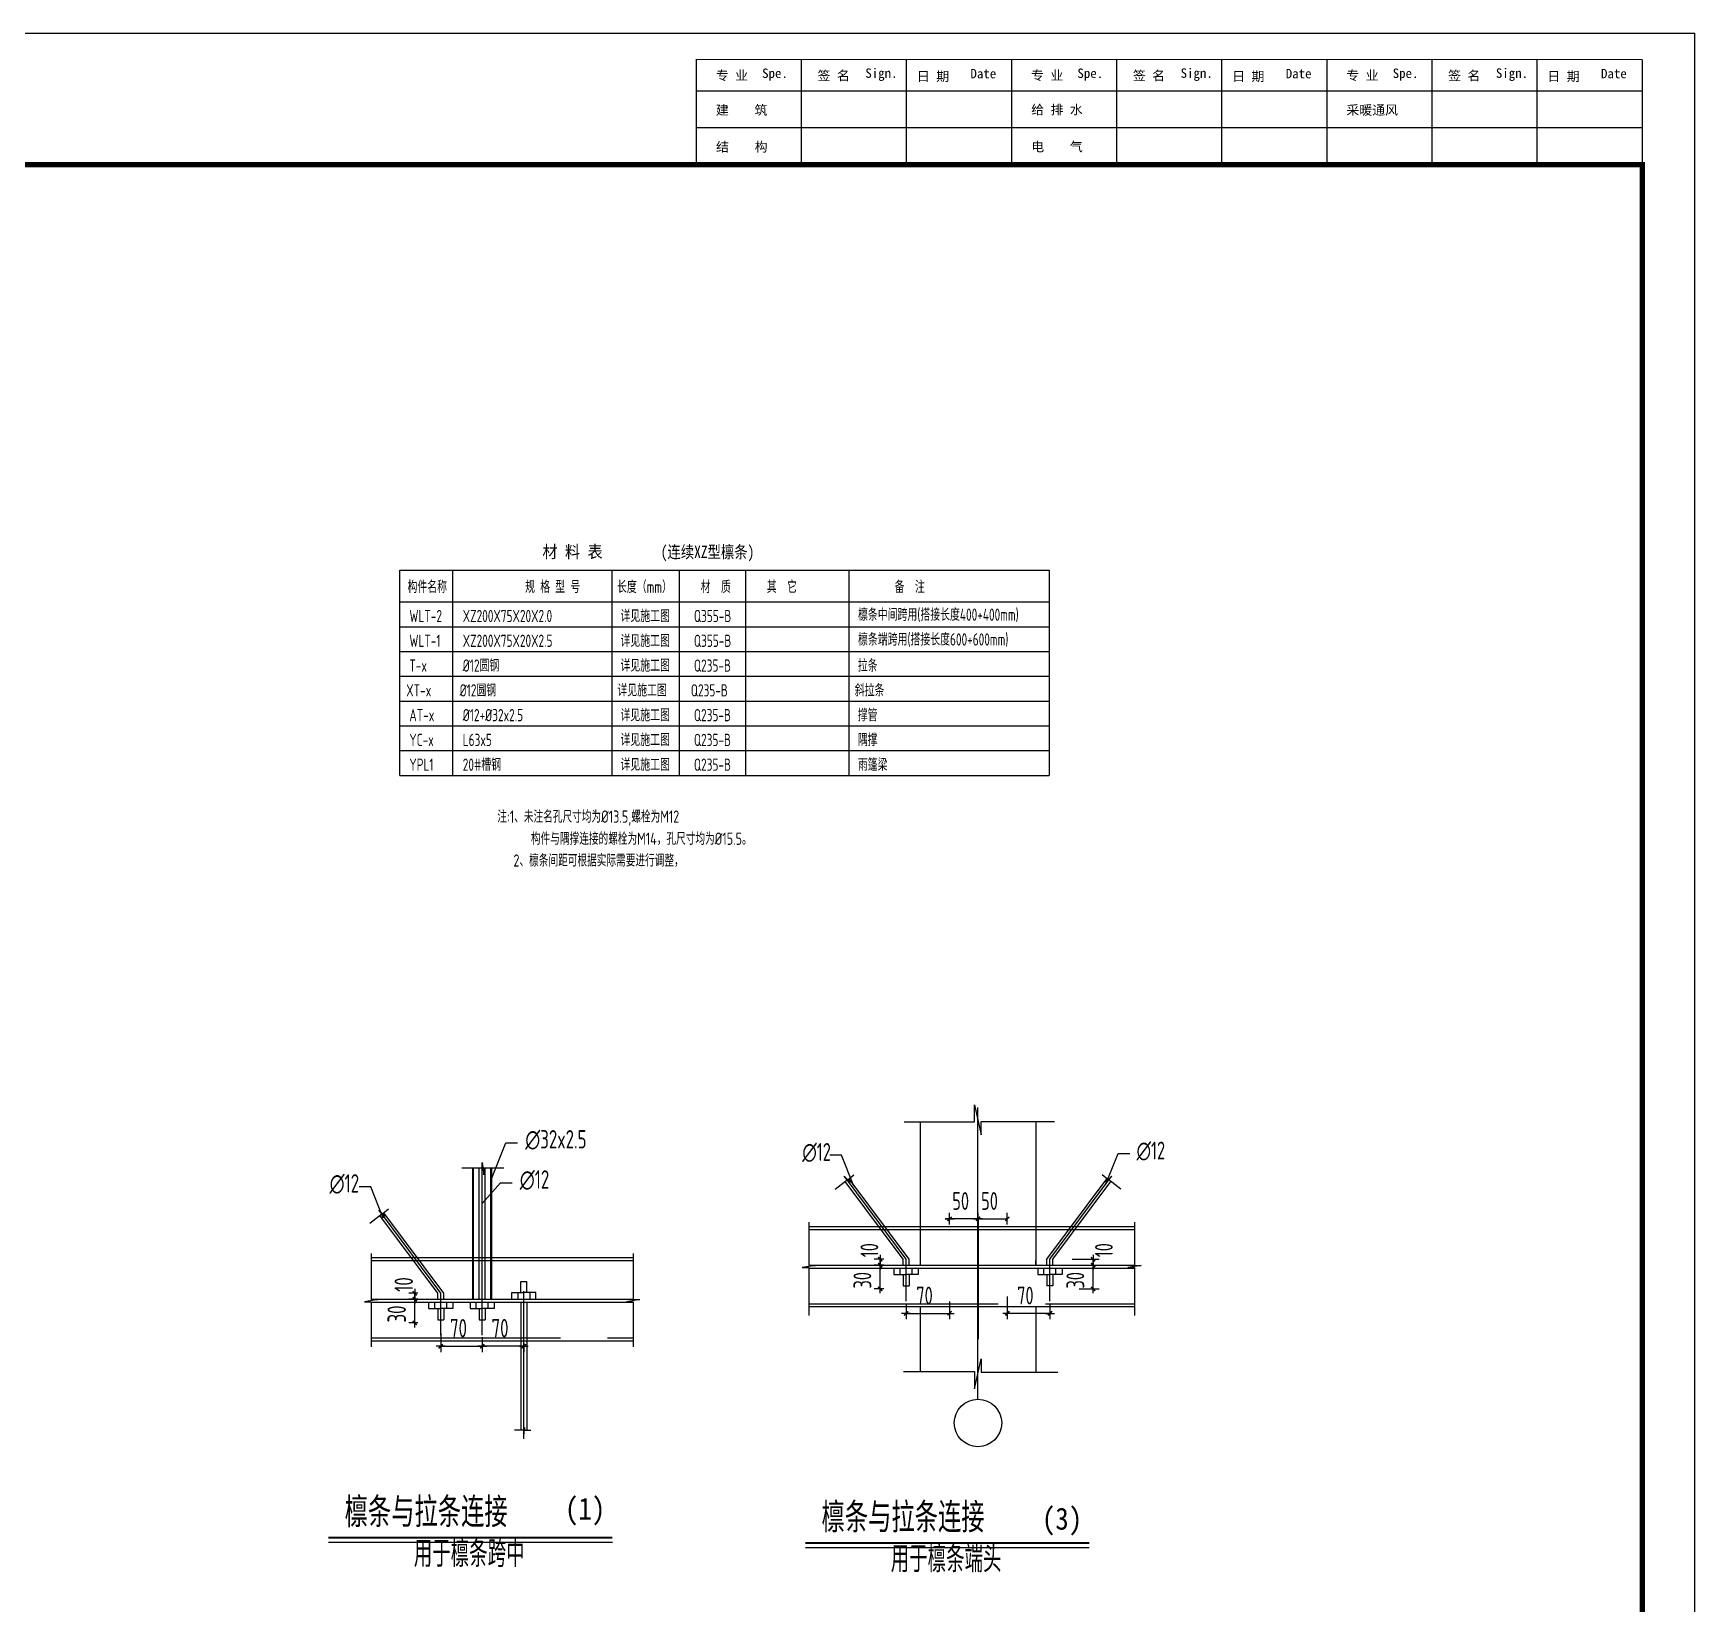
# Model space of a CAD drawing. Extents: x 753177 to 2169292, y -530934 to -273477.
# Drawn here: x 1441637 to 1489069, y -396710 to -351877 of the extents above; entities that cross this region are included whole.
import ezdxf
from ezdxf.enums import TextEntityAlignment as Align

# ---------------------------------------------------------------- set-up
doc = ezdxf.new("R2010")
doc.units = 0
doc.header["$LTSCALE"] = 1500
doc.header["$MEASUREMENT"] = 0
doc.linetypes.add('ACAD_ISO02W100', pattern=[15, 12, -3])
doc.linetypes.add('CONTINOUS', pattern=[0])
for name, color, linetype in [('00-tk', 151, 'Continuous'), ('AXIS', 3, 'Continuous'), ('DIM', 3, 'Continuous'), ('PUB_DIM', 3, 'Continuous'), ('PUB_TEXT', 7, 'Continuous'), ('TEXT', 7, 'Continuous'), ('图框', 4, 'Continuous'), ('文字', 7, 'Continuous')]:
    doc.layers.add(name, color=color, linetype=linetype)
doc.layers.add('钢板标注', color=9, linetype='Continuous', lineweight=18)
doc.styles.add('-黑体', font='simhei.ttf', dxfattribs={"width": 0.8})
doc.styles.add('DS6HT', font='simhei.ttf', dxfattribs={"width": 0.8})
doc.styles.add('TSSD_Norm', font='Tssdeng.shx', dxfattribs={"bigfont": 'hztxt.shx'})
doc.styles.add('图名', font='simhei.ttf', dxfattribs={"width": 0.7, "height": 600})

# ---------------------------------------------------------------- blocks, each defined once
blk = doc.blocks.new('会签')
at = {"layer": '00-tk'}
for p, q in [((-1400, 24000), (-1400, 6000)), ((-700, 24000), (-700, 6000)), ((0, 22000), (-2000, 22000)), ((0, 20000), (-2000, 20000)), ((0, 16000), (-2000, 16000)), ((0, 14000), (-2000, 14000)), ((0, 10000), (-2000, 10000)), ((0, 8000), (-2000, 8000))]:
    blk.add_line(p, q, dxfattribs=at)
at = {"layer": '00-tk', "const_width": 24.7}
for points in [[(0, 6000), (-2000, 6000), (-2000, 24000)], [(0, 24000), (-2000, 24000)], [(0, 18000), (-2000, 18000)], [(0, 12000), (-2000, 12000)]]:
    blk.add_lwpolyline(points, dxfattribs=at)
at = {"layer": '00-tk', "style": 'DS6HT'}
for s, p in [('Date', (-1642, 23216)), ('日 期', (-1589, 22196)), ('Sign.', (-1651, 21215)), ('签 名', (-1603, 20306)), ('Spe.', (-1648, 19251)), ('采暖通风', (-948, 18370)), ('专 业', (-1608, 18369)), ('Date', (-1642, 17216)), ('日 期', (-1589, 16196)), ('Sign.', (-1651, 15215)), ('签 名', (-1603, 14306)), ('Spe.', (-1648, 13251)), ('给 排 水', (-956, 12372)), ('电    气', (-251, 12372)), ('专 业', (-1608, 12369)), ('Date', (-1642, 11216)), ('日 期', (-1589, 10196)), ('Sign.', (-1651, 9215)), ('签 名', (-1603, 8306)), ('Spe.', (-1648, 7251)), ('建    筑', (-948, 6372)), ('结    构', (-248, 6374)), ('专 业', (-1608, 6369))]:
    blk.add_text(s, height=180, rotation=90, dxfattribs=at).set_placement(p)
blk = doc.blocks.new('A$C16496DF1')
at = {"layer": '00-tk'}
for p, q in [((0, 0), (0, 126150)), ((3750, 1500), (3750, 124650))]:
    blk.add_line(p, q, dxfattribs=at)
at = {"layer": '00-tk', "linetype": 'Continuous'}
blk.add_line((178350, 126150), (0, 126150), dxfattribs=at)
at = {"layer": '00-tk', "const_width": 150}
blk.add_lwpolyline([(3750, 124650), (176850, 124650), (176850, 1500), (3750, 1500)], close=True, dxfattribs=at)
at = {"layer": '00-tk', "xscale": 1.5, "yscale": 1.5, "zscale": 1.5}
blk.add_blockref('会签', (3750, 88650), dxfattribs=at)

msp = doc.modelspace()

# ---------------------------------------------------------------- linework, layer by layer
for p, q in [((1466958.2, -382954.4), (1466958.2, -387043.4)), ((1470256.2, -382939.1), (1470256.2, -387043.4)), ((1454184.6, -388014.7), (1454184.6, -384260.1)), ((1454210, -388014.7), (1454210, -384260.1)), ((1454370.9, -388014.7), (1454370.9, -384260.1)), ((1454540.3, -388014.7), (1454540.3, -384260.1)), ((1454701.2, -388014.7), (1454701.2, -384260.1)), ((1454726.6, -388014.7), (1454726.6, -384260.1)), ((1466469.1, -386874.1), (1464814.8, -384653.4)), ((1466638.5, -386874.1), (1464926.3, -384575.8)), ((1470577, -386874.1), (1472289.1, -384575.8)), ((1470746.3, -386874.1), (1472400.7, -384653.4)), ((1453354.7, -387845.4), (1451642.5, -385547.1)), ((1453185.3, -387845.4), (1451531, -385624.8)), ((1463781.5, -385820.5), (1463781.5, -387054.4)), ((1463781.5, -385942.5), (1473071.9, -385942.5)), ((1463781.5, -386027.2), (1473071.9, -386027.2)), ((1467668.9, -385721.1), (1467922.9, -385721.1)), ((1467922.9, -385721.1), (1467668.9, -385721.1)), ((1468734.8, -385721.1), (1468480.7, -385721.1)), ((1468480.7, -385721.1), (1468734.8, -385721.1)), ((1468607.7, -385721.1), (1468607.7, -389160.3)), ((1473071.9, -385820.5), (1473071.9, -387055.6)), ((1451285.4, -386707.1), (1451285.4, -388028.2)), ((1451285.4, -386829.1), (1458761.7, -386829.1)), ((1451285.4, -386913.8), (1458761.7, -386913.8)), ((1458761.7, -386707.1), (1458761.7, -388028.2)), ((1465814.8, -386747), (1465814.8, -387001.1)), ((1465814.8, -387170.5), (1465814.8, -386916.4)), ((1465814.8, -386916.4), (1465814.8, -387170.5)), ((1466469.1, -387043.4), (1466469.1, -386874.1)), ((1466638.5, -387043.4), (1466638.5, -386874.1)), ((1470256.2, -387043.4), (1470256.2, -386907.9)), ((1470256.2, -386907.9), (1470256.2, -387043.4)), ((1470577, -387043.4), (1470577, -386874.1)), ((1470746.3, -387043.4), (1470746.3, -386874.1)), ((1471894.3, -386747), (1471894.3, -387001.1)), ((1471894.3, -387170.5), (1471894.3, -386916.4)), ((1471894.3, -386916.4), (1471894.3, -387170.5)), ((1455556.5, -387827.9), (1455556.5, -387506.6)), ((1455556.5, -387506.6), (1455725.9, -387506.6)), ((1455725.9, -387827.9), (1455725.9, -387506.6)), ((1463972.2, -387054.4), (1463590.8, -387114)), ((1463590.8, -387114), (1463781.5, -387114)), ((1463781.5, -387043.4), (1468692.4, -387043.4)), ((1463781.5, -387054.4), (1463972.2, -387054.4)), ((1463781.5, -387114), (1463781.5, -388484.9)), ((1463781.5, -387128.1), (1473071.9, -387128.1)), ((1466898.3, -387314.9), (1466553.8, -387314.9)), ((1466898.3, -387128.1), (1466898.3, -387314.9)), ((1468692.4, -387043.4), (1473071.9, -387043.4)), ((1470317.1, -387128.1), (1470317.1, -387314.9)), ((1470317.1, -387314.9), (1470661.6, -387314.9)), ((1470489.4, -387314.9), (1470489.4, -387128.1)), ((1470577, -387314.9), (1470577, -387636.2)), ((1471006.1, -387314.9), (1470661.6, -387314.9)), ((1470746.3, -387314.9), (1470746.3, -387636.2)), ((1470833.9, -387314.9), (1470833.9, -387128.1)), ((1471006.1, -387128.1), (1471006.1, -387314.9)), ((1473262.6, -387055.6), (1472881.2, -387115.2)), ((1472881.2, -387115.2), (1473071.9, -387115.2)), ((1473071.9, -387055.6), (1473262.6, -387055.6)), ((1473071.9, -387115.2), (1473071.9, -388484.9)), ((1452531, -387718.3), (1452531, -387972.4)), ((1452531, -388141.8), (1452531, -387887.7)), ((1452531, -387887.7), (1452531, -388141.8)), ((1453185.3, -388014.7), (1453185.3, -387845.4)), ((1453354.7, -388014.7), (1453354.7, -387845.4)), ((1455296.7, -387827.9), (1455641.2, -387827.9)), ((1455296.7, -388014.7), (1455296.7, -387827.9)), ((1455469, -387827.9), (1455469, -388014.7)), ((1455985.7, -387827.9), (1455641.2, -387827.9)), ((1455813.5, -387827.9), (1455813.5, -388014.7)), ((1455985.7, -388014.7), (1455985.7, -387827.9)), ((1465814.8, -387848), (1465814.8, -387593.9)), ((1470746.3, -387636.2), (1470577, -387636.2)), ((1471894.3, -387848), (1471894.3, -387593.9)), ((1451476.1, -388028.2), (1451094.7, -388087.8)), ((1451094.7, -388087.8), (1451285.4, -388087.8)), ((1451285.4, -388014.7), (1458761.7, -388014.7)), ((1451285.4, -388028.2), (1451476.1, -388028.2)), ((1451285.4, -388087.8), (1451285.4, -389371.5)), ((1451285.4, -388099.4), (1458761.7, -388099.4)), ((1452925.5, -388099.4), (1452925.5, -388286.2)), ((1452925.5, -388286.2), (1453270, -388286.2)), ((1453097.7, -388286.2), (1453097.7, -388099.4)), ((1453185.3, -388286.2), (1453185.3, -388607.5)), ((1453614.5, -388286.2), (1453270, -388286.2)), ((1453354.7, -388286.2), (1453354.7, -388607.5)), ((1453442.2, -388286.2), (1453442.2, -388099.4)), ((1453614.5, -388099.4), (1453614.5, -388286.2)), ((1454111.1, -388099.4), (1454111.1, -388286.2)), ((1454111.1, -388286.2), (1454455.6, -388286.2)), ((1454283.4, -388286.2), (1454283.4, -388099.4)), ((1454370.9, -388286.2), (1454370.9, -388607.5)), ((1454800.1, -388286.2), (1454455.6, -388286.2)), ((1454540.3, -388286.2), (1454540.3, -388607.5)), ((1454627.9, -388286.2), (1454627.9, -388099.4)), ((1454800.1, -388099.4), (1454800.1, -388286.2)), ((1455556.5, -388099.4), (1455556.5, -391749.3)), ((1455725.9, -388099.4), (1455725.9, -391751.7)), ((1458952.4, -388028.2), (1458571, -388087.8)), ((1458571, -388087.8), (1458761.7, -388087.8)), ((1458761.7, -388028.2), (1458952.4, -388028.2)), ((1458761.7, -388087.8), (1458761.7, -389371.5)), ((1463781.5, -388229.1), (1473071.9, -388229.1)), ((1466680.8, -388420.5), (1466426.8, -388420.5)), ((1466958.2, -388229.1), (1466958.2, -390082.8)), ((1467668.9, -388420.5), (1467922.9, -388420.5)), ((1469571.4, -388420.5), (1469317.3, -388420.5)), ((1470256.2, -388229.1), (1470256.2, -390098.1)), ((1470534.6, -388420.5), (1470788.7, -388420.5)), ((1452531, -388819.3), (1452531, -388565.2)), ((1453185.3, -388607.5), (1453354.7, -388607.5)), ((1454370.9, -388607.5), (1454540.3, -388607.5)), ((1451285.4, -389200.4), (1458761.7, -389200.4)), ((1453397, -389359.9), (1453143, -389359.9)), ((1454582.6, -389359.9), (1454328.6, -389359.9)), ((1454328.6, -389359.9), (1454582.6, -389359.9)), ((1455514.2, -389359.9), (1455768.3, -389359.9))]:
    msp.add_line(p, q)
at = {"linetype": 'ACAD_ISO02W100', "ltscale": 0.3}
for p, q in [((1466209.3, -387128.1), (1466209.3, -387314.9)), ((1466209.3, -387314.9), (1466553.8, -387314.9)), ((1466381.5, -387314.9), (1466381.5, -387128.1)), ((1466469.1, -387314.9), (1466469.1, -387636.2)), ((1466638.5, -387314.9), (1466638.5, -387636.2)), ((1466726.1, -387314.9), (1466726.1, -387128.1)), ((1466469.1, -387636.2), (1466638.5, -387636.2)), ((1463781.5, -388144.4), (1473071.9, -388144.4)), ((1451285.4, -389115.7), (1458761.7, -389115.7))]:
    msp.add_line(p, q, dxfattribs=at)
at = {"const_width": 42.3}
for points in [[(1467736.6, -385780.4), (1467855.2, -385661.9)], [(1467855.2, -385661.9), (1467736.6, -385780.4)], [(1468667, -385661.9), (1468548.4, -385780.4)], [(1468548.4, -385780.4), (1468667, -385661.9)], [(1469503.6, -385661.9), (1469385.1, -385780.4)], [(1469385.1, -385780.4), (1469503.6, -385661.9)], [(1465755.6, -386814.8), (1465874.1, -386933.3)], [(1465874.1, -387102.7), (1465755.6, -386984.1)], [(1465755.6, -386984.1), (1465874.1, -387102.7)], [(1471835.1, -386814.8), (1471953.6, -386933.3)], [(1471953.6, -387102.7), (1471835.1, -386984.1)], [(1471835.1, -386984.1), (1471953.6, -387102.7)], [(1452471.7, -387786.1), (1452590.3, -387904.6)], [(1452590.3, -388074), (1452471.7, -387955.5)], [(1452471.7, -387955.5), (1452590.3, -388074)], [(1465874.1, -387780.2), (1465755.6, -387661.6)], [(1471953.6, -387780.2), (1471835.1, -387661.6)], [(1466613.1, -388361.3), (1466494.5, -388479.8)], [(1467736.6, -388479.8), (1467855.2, -388361.3)], [(1469503.6, -388361.3), (1469385.1, -388479.8)], [(1470602.4, -388479.8), (1470720.9, -388361.3)], [(1452590.3, -388751.5), (1452471.7, -388633)], [(1453329.3, -389300.6), (1453210.7, -389419.2)], [(1454514.9, -389300.6), (1454396.3, -389419.2)], [(1454396.3, -389419.2), (1454514.9, -389300.6)], [(1455582, -389419.2), (1455700.5, -389300.6)]]:
    msp.add_lwpolyline(points, dxfattribs=at)
at = {"layer": 'AXIS'}
for p, q in [((1468605.9, -390872.1), (1468605.9, -382539.3)), ((1454455.6, -389040.1), (1454455.6, -384260.1)), ((1466553.8, -386874.1), (1464868.6, -384612)), ((1470661.6, -386874.1), (1472346.8, -384612)), ((1453270, -387845.4), (1451584.8, -385583.3)), ((1466553.8, -388068.8), (1466553.8, -386874.1)), ((1470658, -388068.8), (1470658, -386874.1)), ((1453270, -389040.1), (1453270, -387845.4)), ((1455641.2, -392005.1), (1455641.2, -387785.9))]:
    msp.add_line(p, q, dxfattribs=at)
at = {"layer": 'AXIS', "linetype": 'ByBlock'}
for p, q in [((1467795.9, -385887.5), (1467795.9, -385551.8)), ((1467795.9, -385887.5), (1467795.9, -385551.8)), ((1468607.7, -385887.5), (1468607.7, -385551.8)), ((1468607.7, -385887.5), (1468607.7, -385551.8)), ((1469444.4, -385887.5), (1469444.4, -385551.8)), ((1469444.4, -385887.5), (1469444.4, -385551.8)), ((1467795.1, -385721.1), (1467794.2, -385721.1)), ((1468607.7, -385721.1), (1467795.9, -385721.1)), ((1467796.7, -385721.1), (1467797.6, -385721.1)), ((1468606.9, -385721.1), (1468606, -385721.1)), ((1468607.7, -385721.1), (1469444.4, -385721.1)), ((1468608.6, -385721.1), (1468609.4, -385721.1)), ((1469443.5, -385721.1), (1469442.7, -385721.1)), ((1469445.2, -385721.1), (1469446.1, -385721.1)), ((1465921.3, -386874.1), (1465645.5, -386874.1)), ((1465814.8, -386873.2), (1465814.8, -386872.4)), ((1465814.8, -387043.4), (1465814.8, -386874.1)), ((1471299.1, -386874.1), (1472063.7, -386874.1)), ((1471894.3, -386873.2), (1471894.3, -386872.4)), ((1471894.3, -387043.4), (1471894.3, -386874.1)), ((1465921.3, -387043.4), (1465645.5, -387043.4)), ((1465921.3, -387043.4), (1465645.5, -387043.4)), ((1465814.8, -387042.6), (1465814.8, -387041.7)), ((1465814.8, -387720.9), (1465814.8, -387043.4)), ((1465814.8, -387044.3), (1465814.8, -387045.1)), ((1471329.7, -387043.4), (1472063.7, -387043.4)), ((1471894.3, -387042.6), (1471894.3, -387041.7)), ((1471894.3, -387720.9), (1471894.3, -387043.4)), ((1471894.3, -387044.3), (1471894.3, -387045.1)), ((1472032.5, -387043.4), (1472063.7, -387043.4)), ((1452615.2, -387845.4), (1452361.7, -387845.4)), ((1452531, -387844.5), (1452531, -387843.7)), ((1452531, -388014.7), (1452531, -387845.4)), ((1465921.3, -387720.9), (1465645.5, -387720.9)), ((1465814.8, -387721.8), (1465814.8, -387722.6)), ((1469444.4, -387942), (1469444.4, -388589.9)), ((1471498, -387720.9), (1472063.7, -387720.9)), ((1471894.3, -387721.8), (1471894.3, -387722.6)), ((1452615.2, -388014.7), (1452361.7, -388014.7)), ((1452615.2, -388014.7), (1452361.7, -388014.7)), ((1452531, -388013.9), (1452531, -388013)), ((1452531, -388692.2), (1452531, -388014.7)), ((1452531, -388015.6), (1452531, -388016.4)), ((1466553.8, -388146.3), (1466553.8, -388589.9)), ((1466554.6, -388420.5), (1467795.1, -388420.5)), ((1467795.9, -388083.1), (1467795.9, -388589.9)), ((1470660.8, -388420.5), (1469445.2, -388420.5)), ((1470661.6, -388146.3), (1470661.6, -388589.9)), ((1452615.2, -388692.2), (1452361.7, -388692.2)), ((1452531, -388693.1), (1452531, -388693.9)), ((1453270, -388999.1), (1453270, -389529.3)), ((1453270.8, -389359.9), (1454454.8, -389359.9)), ((1454455.6, -389100.6), (1454455.6, -389529.3)), ((1454455.6, -389282), (1454455.6, -389529.3)), ((1455640.4, -389359.9), (1454456.5, -389359.9)), ((1455641.2, -389282), (1455641.2, -389529.3))]:
    msp.add_line(p, q, dxfattribs=at)
at = {"layer": 'DIM'}
for p, q in [((1450064.3, -394953.1), (1458169.8, -394953.1)), ((1463679.1, -395104.5), (1471784.6, -395104.5))]:
    msp.add_line(p, q, dxfattribs=at)
at = {"layer": 'DIM', "const_width": 62.2}
for points in [[(1450064.3, -394822.4), (1458169.8, -394822.4)], [(1463679.1, -394973.8), (1471784.6, -394973.8)]]:
    msp.add_lwpolyline(points, dxfattribs=at)
at = {"layer": 'PUB_DIM'}
for p, q in [((1468511.4, -382954.4), (1468511.4, -382465.8)), ((1468511.4, -382465.8), (1468694.7, -383320.7)), ((1466495.2, -382954.4), (1468511.4, -382954.4)), ((1468694.7, -383320.7), (1468694.7, -382939.1)), ((1468694.7, -382939.1), (1470793.8, -382939.1)), ((1454704.7, -384624.6), (1455133, -383547.7)), ((1455133, -383547.7), (1455464.5, -383547.7)), ((1454455.6, -384114.7), (1454501.1, -384466.2)), ((1454455.6, -384265.4), (1454455.6, -384114.7)), ((1464710.6, -383900.7), (1464379.1, -383900.7)), ((1465065.5, -384793), (1464710.6, -383900.7)), ((1472251, -384752.8), (1472605.9, -383860.5)), ((1472605.9, -383860.5), (1472937.4, -383860.5)), ((1453875.7, -384265.4), (1454455.6, -384265.4)), ((1454501.1, -384262.4), (1455067.4, -384262.4)), ((1454501.1, -384466.2), (1454501.1, -384262.4)), ((1464527.5, -384874.7), (1464868.6, -384612)), ((1464868.6, -384612), (1464783.5, -384506.8)), ((1464783.5, -384506.8), (1464958.3, -384687.7)), ((1464899, -384598), (1465062.5, -384465)), ((1464958.3, -384687.7), (1464899, -384598)), ((1472316.5, -384598), (1472152.9, -384465)), ((1472431.9, -384506.8), (1472257.1, -384687.7)), ((1472257.1, -384687.7), (1472316.5, -384598)), ((1472346.8, -384612), (1472431.9, -384506.8)), ((1472687.9, -384874.7), (1472346.8, -384612)), ((1451270.6, -384806), (1450939.1, -384806)), ((1451625.4, -385698.3), (1451270.6, -384806)), ((1454455.6, -385282.2), (1454976.8, -384694.7)), ((1454976.8, -384694.7), (1455308.4, -384694.7)), ((1451243.7, -385846), (1451584.8, -385583.3)), ((1451584.8, -385583.3), (1451499.7, -385478.1)), ((1451499.7, -385478.1), (1451674.5, -385659)), ((1451615.2, -385569.3), (1451778.7, -385436.3)), ((1451674.5, -385659), (1451615.2, -385569.3)), ((1468511.4, -390571.3), (1468694.7, -389716.4)), ((1468694.7, -389716.4), (1468694.7, -390098.1)), ((1466476, -390082.8), (1468511.4, -390082.8)), ((1468511.4, -390082.8), (1468511.4, -390571.3)), ((1468694.7, -390098.1), (1470889.8, -390098.1)), ((1455372.9, -391749.3), (1455641.2, -391749.3)), ((1455641.2, -391865.8), (1455661.5, -391675.8)), ((1455641.2, -391749.3), (1455641.2, -391865.8)), ((1455661.5, -391675.8), (1455661.5, -391751.7)), ((1455661.5, -391751.7), (1455843, -391751.7))]:
    msp.add_line(p, q, dxfattribs=at)
msp.add_circle((1468605.9, -391549.6), 677.5, dxfattribs=at)
at = {"layer": '图框'}
for p, q in [((1452102.3, -373062.5), (1452102.3, -367201.3)), ((1452102.3, -367201.3), (1470638.1, -367201.3)), ((1470638.1, -367201.3), (1470638.1, -373062.5)), ((1452102.3, -373062.5), (1470638.1, -373062.5))]:
    msp.add_line(p, q, dxfattribs=at)
at = {"layer": '文字'}
for p, q in [((1453616.3, -373062.5), (1453616.3, -367201.3)), ((1458165.5, -373062.5), (1458165.5, -367201.3)), ((1460088.8, -373062.5), (1460088.8, -367201.3)), ((1461977.2, -373062.5), (1461977.2, -367201.3)), ((1464934, -373062.5), (1464934, -367201.3)), ((1452102.3, -368110.8), (1470638.1, -368110.8)), ((1452102.3, -368818.2), (1470638.1, -368818.2)), ((1452102.3, -368818.2), (1470638.1, -368818.2)), ((1452102.3, -369525.6), (1470638.1, -369525.6)), ((1452102.3, -369525.6), (1470638.1, -369525.6)), ((1452102.3, -369525.6), (1470638.1, -369525.6)), ((1452102.3, -369525.6), (1470638.1, -369525.6)), ((1452102.3, -370232.9), (1470638.1, -370232.9)), ((1452102.3, -370940.3), (1470638.1, -370940.3)), ((1452102.3, -371647.7), (1470638.1, -371647.7)), ((1452102.3, -372355.1), (1470638.1, -372355.1)), ((1452102.3, -373062.5), (1470638.1, -373062.5))]:
    msp.add_line(p, q, dxfattribs=at)

# ---------------------------------------------------------------- block references
at = {"layer": '钢板标注', "color": 2, "linetype": 'ByBlock', "rotation": 270}
msp.add_blockref('A$C16496DF1', (1362918.7, -351876.7), dxfattribs=at)

# ---------------------------------------------------------------- texts
at = {"linetype": 'CONTINOUS', "style": 'TSSD_Norm', "width": 0.7}
for s, p in [('∅32x2.5', (1455683.3, -383714)), ('∅12', (1450098.9, -384972.3)), ('∅12', (1455527.1, -384861))]:
    msp.add_text(s, height=525.26, dxfattribs=at).set_placement(p)
at = {"style": 'TSSD_Norm', "width": 0.7}
for p in [(1463592.9, -384067), (1473134.1, -384026.8)]:
    msp.add_text('∅12', height=508.12, dxfattribs=at).set_placement(p)
at = {"color": 7, "style": 'TSSD_Norm', "width": 0.7}
for s, height, p in [('50', 508.12, (1467872.7, -385467.1)), ('50', 508.12, (1468697, -385467.1)), ('70', 508.12, (1466845.8, -388166.5)), ('70', 508.12, (1469723.9, -388166.5)), ('70', 525.26, (1453533.7, -389105.8)), ('70', 525.26, (1454719.4, -389105.8))]:
    msp.add_text(s, height=height, dxfattribs=at).set_placement(p)
for s, height, p in [('10', 508.12, (1465761.5, -386818)), ('10', 508.12, (1472455.8, -386818)), ('10', 525.26, (1452477.7, -387805.3)), ('30', 508.12, (1465560.8, -387711.2)), ('30', 508.12, (1471640.3, -387711.2)), ('30', 525.26, (1452277, -388682.6))]:
    msp.add_text(s, height=height, rotation=90, dxfattribs=at).set_placement(p)
at = {"layer": 'PUB_TEXT', "style": 'TSSD_Norm', "width": 0.75}
for s, p in [('注:1、未注名孔尺寸均为%%C13.5,螺栓为M12', (1454884.8, -374414.8)), ('构件与隅撑连接的螺栓为M14，孔尺寸均为%%C15.5。', (1455845.2, -375046.1)), ('2、檩条间距可根据实际需要进行调整，', (1455347.1, -375666.3))]:
    msp.add_text(s, height=350.175, dxfattribs=at).set_placement(p)
at = {"layer": 'TEXT', "style": '图名', "width": 0.65}
for p in [(1450526.7, -394443.1), (1464141.5, -394594.5)]:
    msp.add_text('檩条与拉条连接', height=750, dxfattribs=at).set_placement(p)
at = {"layer": 'TEXT', "lineweight": 18, "style": 'TSSD_Norm', "width": 0.7}
for s, p in [('用于檩条跨中', (1452501.3, -395887.1)), ('用于檩条端头', (1466116.1, -396038.6))]:
    msp.add_text(s, height=752.78, dxfattribs=at).set_placement(p, align=Align.BOTTOM_LEFT)
at = {"layer": '文字'}
for s, height, style, width, p in [('材 料 表', 350.18, '-黑体', 0.9, (1456173.4, -366853.3)), ('构件名称', 350.18, 'TSSD_Norm', 0.7, (1452321.8, -367856.8)), ('规 格 型 号', 350.18, 'TSSD_Norm', 0.7, (1455679, -367856.8)), ('长度（mm）', 350.18, 'TSSD_Norm', 0.7, (1458301.8, -367856.8)), ('材  质', 350.18, 'TSSD_Norm', 0.7, (1460690.4, -367856.8)), ('其  它', 350.18, 'TSSD_Norm', 0.7, (1462578.8, -367856.8)), ('备  注', 350.18, 'TSSD_Norm', 0.7, (1466227.2, -367856.8)), ('WLT-2', 350.18, 'TSSD_Norm', 0.7, (1452374.5, -368688.2)), ('XZ200X75X20X2.0', 350.175, 'TSSD_Norm', 0.7, (1453898.6, -368688.2)), ('详见施工图', 350.18, 'TSSD_Norm', 0.7, (1458402.2, -368688.2)), ('Q355-B', 350.18, 'TSSD_Norm', 0.7, (1460498, -368688.2)), ('檩条中间跨用(搭接长度400+400mm)', 350.175, 'TSSD_Norm', 0.7, (1465183.9, -368650)), ('详见施工图', 350.18, 'TSSD_Norm', 0.7, (1458402.2, -369395.6)), ('檩条端跨用(搭接长度600+600mm)', 350.175, 'TSSD_Norm', 0.7, (1465183.9, -369357.4)), ('WLT-1', 350.18, 'TSSD_Norm', 0.7, (1452374.5, -369395.6)), ('XZ200X75X20X2.5', 350.175, 'TSSD_Norm', 0.7, (1453898.6, -369395.6)), ('Q355-B', 350.18, 'TSSD_Norm', 0.7, (1460498, -369395.6)), ('T-x', 350.18, 'TSSD_Norm', 0.7, (1452374.5, -370103)), ('%%C12圆钢', 350.18, 'TSSD_Norm', 0.7, (1453898.6, -370103)), ('详见施工图', 350.18, 'TSSD_Norm', 0.7, (1458402.2, -370103)), ('Q235-B', 350.18, 'TSSD_Norm', 0.7, (1460498, -370103)), ('拉条', 350.18, 'TSSD_Norm', 0.7, (1465178.1, -370103)), ('%%C12圆钢', 350.18, 'TSSD_Norm', 0.7, (1453810, -370810.4)), ('详见施工图', 350.18, 'TSSD_Norm', 0.7, (1458313.6, -370810.4)), ('斜拉条', 350.18, 'TSSD_Norm', 0.7, (1465089.5, -370810.4)), ('XT-x', 350.18, 'TSSD_Norm', 0.7, (1452285.9, -370810.4)), ('Q235-B', 350.18, 'TSSD_Norm', 0.7, (1460409.4, -370810.4)), ('AT-x', 350.18, 'TSSD_Norm', 0.7, (1452374.5, -371517.7)), ('%%C12+%%C32x2.5', 350.175, 'TSSD_Norm', 0.7, (1453898.6, -371517.7)), ('详见施工图', 350.18, 'TSSD_Norm', 0.7, (1458402.2, -371517.7)), ('Q235-B', 350.18, 'TSSD_Norm', 0.7, (1460498, -371517.7)), ('撑管', 350.18, 'TSSD_Norm', 0.7, (1465178.1, -371517.7)), ('详见施工图', 350.18, 'TSSD_Norm', 0.7, (1458402.2, -372225.1)), ('隅撑', 350.18, 'TSSD_Norm', 0.7, (1465178.1, -372225.1)), ('YC-x', 350.18, 'TSSD_Norm', 0.7, (1452374.5, -372225.1)), ('L63x5', 350.18, 'TSSD_Norm', 0.7, (1453898.6, -372225.1)), ('Q235-B', 350.18, 'TSSD_Norm', 0.7, (1460498, -372225.1)), ('YPL1', 350.18, 'TSSD_Norm', 0.7, (1452374.5, -372932.5)), ('20#槽钢', 350.18, 'TSSD_Norm', 0.7, (1453898.6, -372932.5)), ('详见施工图', 350.18, 'TSSD_Norm', 0.7, (1458402.2, -372932.5)), ('Q235-B', 350.18, 'TSSD_Norm', 0.7, (1460498, -372932.5)), ('雨篷梁', 350.18, 'TSSD_Norm', 0.7, (1465178.1, -372932.5)), ('(1)', 627.31, '-黑体', 0.9, (1456815.3, -394307.6)), ('(3)', 627.31, '-黑体', 0.9, (1470430.1, -394594.5))]:
    msp.add_text(s, height=height, dxfattribs=dict(at, style=style, width=width)).set_placement(p)
at = {"layer": '文字', "color": 1, "style": '-黑体', "width": 0.8}
msp.add_text('(连续XZ型檩条)', height=350.18, dxfattribs=at).set_placement((1459550.3, -366858.5))

doc.saveas('drawing.dxf')
